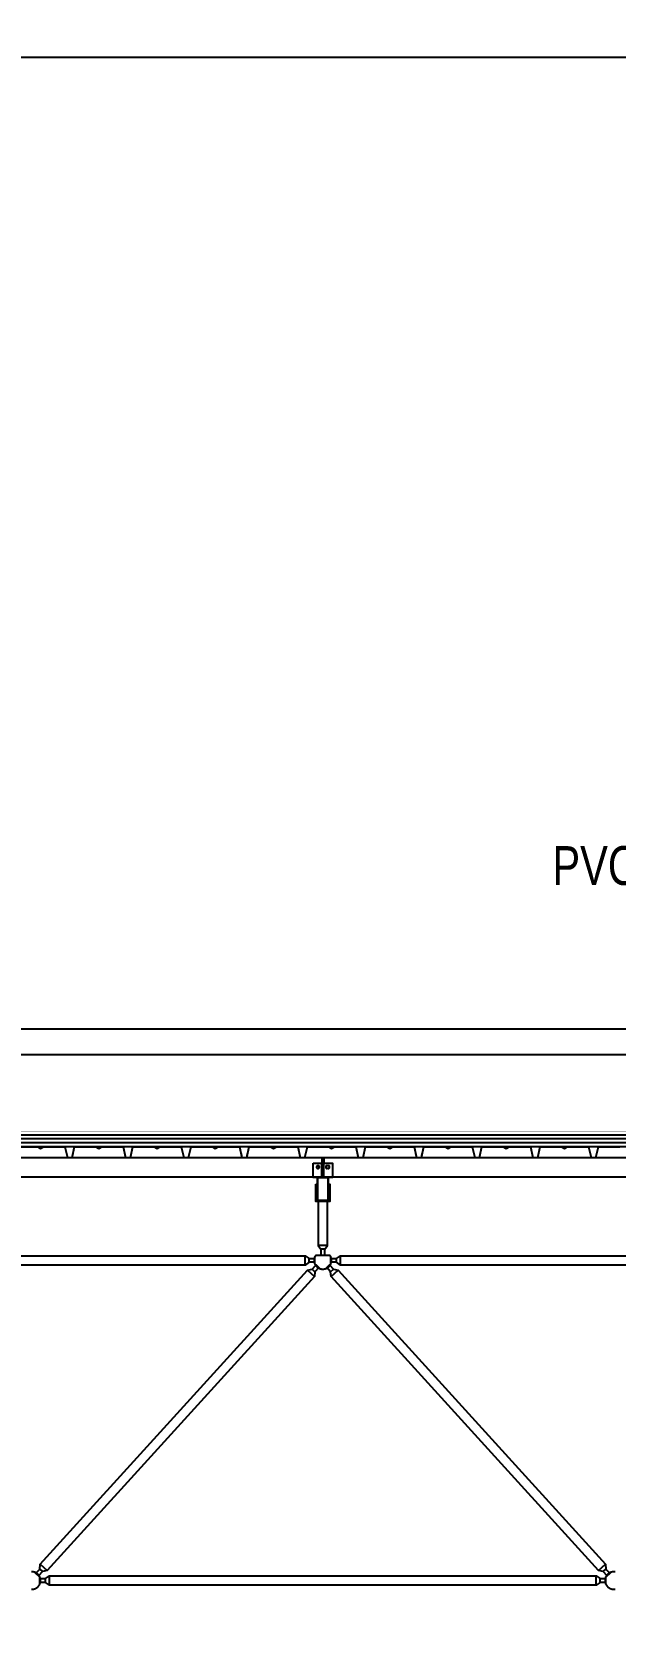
# Model space of a CAD drawing. Header units: centimetres. Extents: x 26569 to 160723, y -3143 to 14565.
# Drawn here: x 112408 to 112708, y -1002 to -180 of the extents above; entities that cross this region are included whole.
import ezdxf
from ezdxf import colors
from ezdxf.entities.mleader import LeaderData, LeaderLine
from ezdxf.math import Vec2, Vec3

# ---------------------------------------------------------------- set-up
doc = ezdxf.new("R2010")
doc.units = ezdxf.units.CM
doc.header["$LTSCALE"] = 100
doc.linetypes.add('HIDDEN', pattern=[9.525, 6.35, -3.175])
for name, color, linetype in [('A-ANNO-DIMS', 187, 'Continuous'), ('A-ELEV-02', 253, 'Continuous'), ('A-ELEV-04', 250, 'Continuous'), ('A-WALL-INSL', 249, 'Continuous'), ('A-WALL-SNWPNL', 200, 'Continuous'), ('S-STEL', 3, 'Continuous')]:
    doc.layers.add(name, color=color, linetype=linetype)
doc.styles.add('Fields_100', font='act_simplex.shx', dxfattribs={"width": 0.8, "height": 20})
doc.linetypes.add('BATTING', pattern='A,0.00254,-2.54,[134,ltypeshp.shx,S=2.54,R=0,X=-2.54,Y=0],-5.08,[134,ltypeshp.shx,S=2.54,R=180,X=2.54,Y=0],-2.54', length=10.16254)
doc.dimstyles.new('FIELDS_100', dxfattribs={"dimscale": 0, "dimtxt": 20, "dimasz": 5, "dimexe": 5, "dimexo": 5, "dimgap": 5, "dimtad": 0, "dimdec": 0, "dimzin": 0, "dimdsep": 46, "dimtxsty": 'Fields_100', "dimblk": 'DOT', "dimcen": 0.09, "dimclrt": 50, "dimadec": 0, "dimazin": 0, "dimtfac": 1, "dimtdec": 0, "dimtix": 1, "dimtofl": 0, "dimtmove": 1, "dimatfit": 3, "dimfxl": 5, "dimfxlon": 1, "dimtolj": 1, "dimtzin": 0, "dimarcsym": 0})

# ---------------------------------------------------------------- blocks, each defined once
blk = doc.blocks.new('_Dot')
at = {"color": 0, "linetype": 'ByBlock', "lineweight": -2}
blk.add_line((-0.5, 0), (-1, 0), dxfattribs=at)
at = {"color": 0, "linetype": 'ByBlock', "const_width": 0.5}
blk.add_lwpolyline([(-0.25, 0, 1), (0.25, 0, 1)], format="xyb", close=True, dxfattribs=at)
blk = doc.blocks.new('*D477')
at = {"layer": 'A-ANNO-DIMS', "color": 0, "lineweight": -2, "transparency": 16777216}
for p, q in [((112107.73, -198.45), (112107.73, -188.45)), ((113807.73, -198.45), (113807.73, -188.45)), ((112112.73, -193.45), (112926.06, -193.45)), ((113802.73, -193.45), (112989.4, -193.45))]:
    blk.add_line(p, q, dxfattribs=at)
at = {"layer": 'DEFPOINTS', "color": 0, "transparency": 16777216}
for p in [(113807.73, -193.45), (112107.73, -1038.45), (113807.73, -1038.45)]:
    blk.add_point(p, dxfattribs=at)
at = {"layer": 'A-ANNO-DIMS', "color": 0, "lineweight": -2, "transparency": 16777216, "xscale": 5, "yscale": 5, "zscale": 5, "rotation": 180}
blk.add_blockref('_Dot', (112107.73, -193.45), dxfattribs=at)
at = {"layer": 'A-ANNO-DIMS', "color": 0, "lineweight": -2, "transparency": 16777216, "xscale": 5, "yscale": 5, "zscale": 5}
blk.add_blockref('_Dot', (113807.73, -193.45), dxfattribs=at)
at = {"layer": 'A-ANNO-DIMS', "color": 50, "transparency": 16777216, "insert": (112957.73, -193.45), "char_height": 20, "attachment_point": 5, "style": 'Fields_100'}
blk.add_mtext('\\A1;1700', dxfattribs=at)

msp = doc.modelspace()

# ---------------------------------------------------------------- linework, layer by layer
at = {"layer": 'A-ELEV-02'}
for points in [[(104855.23, -760.44), (113852.73, -760.44)], [(112557.23, -760.44), (112557.23, -763.44)], [(112558.23, -760.44), (112558.23, -763.44)], [(104855.23, -770.44), (113852.73, -770.44)], [(112552.73, -770.44), (112562.73, -770.44)], [(112559.93, -764.74), (112559.91, -764.74), (112559.9, -764.74), (112559.88, -764.75), (112559.87, -764.75), (112559.85, -764.75), (112559.83, -764.75), (112559.82, -764.75), (112559.8, -764.76), (112559.79, -764.76), (112559.77, -764.76), (112559.75, -764.77), (112559.74, -764.77), (112559.72, -764.78), (112559.7, -764.78), (112559.69, -764.79), (112559.67, -764.79), (112559.66, -764.8), (112559.64, -764.81), (112559.62, -764.81), (112559.61, -764.82), (112559.59, -764.83), (112559.58, -764.84), (112559.56, -764.85), (112559.55, -764.86), (112559.53, -764.87), (112559.52, -764.88), (112559.5, -764.89), (112559.49, -764.9), (112559.47, -764.91), (112559.46, -764.92), (112559.45, -764.94), (112559.43, -764.95), (112559.42, -764.96), (112559.41, -764.98), (112559.4, -764.99), (112559.39, -765), (112559.38, -765.02), (112559.36, -765.03), (112559.35, -765.05), (112559.34, -765.06), (112559.33, -765.08), (112559.33, -765.09), (112559.32, -765.11), (112559.31, -765.12), (112559.3, -765.14), (112559.29, -765.15), (112559.29, -765.17), (112559.28, -765.19), (112559.27, -765.2), (112559.27, -765.22), (112559.26, -765.23), (112559.26, -765.25), (112559.25, -765.27), (112559.25, -765.28), (112559.24, -765.3), (112559.24, -765.32), (112559.24, -765.33), (112559.24, -765.35), (112559.23, -765.36), (112559.23, -765.38), (112559.23, -765.4), (112559.23, -765.41), (112559.23, -765.43), (112559.23, -765.44), (112559.23, -765.46), (112559.23, -765.48), (112559.23, -765.49), (112559.23, -765.51), (112559.23, -765.52), (112559.24, -765.54), (112559.24, -765.55), (112559.24, -765.57), (112559.24, -765.59), (112559.25, -765.6), (112559.25, -765.62), (112559.26, -765.64), (112559.26, -765.65), (112559.27, -765.67), (112559.27, -765.69), (112559.28, -765.7), (112559.29, -765.72), (112559.29, -765.73), (112559.3, -765.75), (112559.31, -765.77), (112559.32, -765.78), (112559.33, -765.8), (112559.33, -765.81), (112559.34, -765.83), (112559.35, -765.84), (112559.36, -765.86), (112559.38, -765.87), (112559.39, -765.89), (112559.4, -765.9), (112559.41, -765.91), (112559.42, -765.93), (112559.43, -765.94), (112559.45, -765.95), (112559.46, -765.96), (112559.47, -765.98), (112559.49, -765.99), (112559.5, -766), (112559.52, -766.01), (112559.53, -766.02), (112559.55, -766.03), (112559.56, -766.04), (112559.58, -766.05), (112559.59, -766.06), (112559.61, -766.07), (112559.62, -766.07), (112559.64, -766.08), (112559.66, -766.09), (112559.67, -766.09), (112559.69, -766.1), (112559.7, -766.11), (112559.72, -766.11), (112559.74, -766.12), (112559.75, -766.12), (112559.77, -766.13), (112559.79, -766.13), (112559.8, -766.13), (112559.82, -766.13), (112559.83, -766.14), (112559.85, -766.14), (112559.87, -766.14), (112559.88, -766.14), (112559.9, -766.14), (112559.91, -766.14), (112559.93, -766.14)], [(112560.53, -764.74), (112559.93, -764.74)], [(112560.53, -766.14), (112559.93, -766.14)], [(112560.53, -766.14), (112560.55, -766.14), (112560.56, -766.14), (112560.58, -766.14), (112560.59, -766.14), (112560.61, -766.14), (112560.62, -766.14), (112560.64, -766.13), (112560.66, -766.13), (112560.67, -766.13), (112560.69, -766.13), (112560.71, -766.12), (112560.72, -766.12), (112560.74, -766.11), (112560.76, -766.11), (112560.77, -766.1), (112560.79, -766.09), (112560.8, -766.09), (112560.82, -766.08), (112560.84, -766.07), (112560.85, -766.07), (112560.87, -766.06), (112560.88, -766.05), (112560.9, -766.04), (112560.91, -766.03), (112560.93, -766.02), (112560.94, -766.01), (112560.96, -766), (112560.97, -765.99), (112560.98, -765.98), (112561, -765.96), (112561.01, -765.95), (112561.02, -765.94), (112561.04, -765.93), (112561.05, -765.91), (112561.06, -765.9), (112561.07, -765.89), (112561.08, -765.87), (112561.1, -765.86), (112561.11, -765.84), (112561.12, -765.83), (112561.13, -765.81), (112561.13, -765.8), (112561.14, -765.78), (112561.15, -765.77), (112561.16, -765.75), (112561.17, -765.73), (112561.17, -765.72), (112561.18, -765.7), (112561.19, -765.69), (112561.19, -765.67), (112561.2, -765.65), (112561.2, -765.64), (112561.21, -765.62), (112561.21, -765.6), (112561.21, -765.59), (112561.22, -765.57), (112561.22, -765.55), (112561.22, -765.54), (112561.23, -765.52), (112561.23, -765.51), (112561.23, -765.49), (112561.23, -765.48), (112561.23, -765.46), (112561.23, -765.44), (112561.23, -765.43), (112561.23, -765.41), (112561.23, -765.4), (112561.23, -765.38), (112561.23, -765.36), (112561.22, -765.35), (112561.22, -765.33), (112561.22, -765.32), (112561.21, -765.3), (112561.21, -765.28), (112561.21, -765.27), (112561.2, -765.25), (112561.2, -765.23), (112561.19, -765.22), (112561.19, -765.2), (112561.18, -765.19), (112561.17, -765.17), (112561.17, -765.15), (112561.16, -765.14), (112561.15, -765.12), (112561.14, -765.11), (112561.13, -765.09), (112561.13, -765.08), (112561.12, -765.06), (112561.11, -765.05), (112561.1, -765.03), (112561.08, -765.02), (112561.07, -765), (112561.06, -764.99), (112561.05, -764.98), (112561.04, -764.96), (112561.02, -764.95), (112561.01, -764.94), (112561, -764.92), (112560.98, -764.91), (112560.97, -764.9), (112560.96, -764.89), (112560.94, -764.88), (112560.93, -764.87), (112560.91, -764.86), (112560.9, -764.85), (112560.88, -764.84), (112560.87, -764.83), (112560.85, -764.82), (112560.84, -764.81), (112560.82, -764.81), (112560.8, -764.8), (112560.79, -764.79), (112560.77, -764.79), (112560.76, -764.78), (112560.74, -764.78), (112560.72, -764.77), (112560.71, -764.77), (112560.69, -764.76), (112560.67, -764.76), (112560.66, -764.76), (112560.64, -764.75), (112560.62, -764.75), (112560.61, -764.75), (112560.59, -764.75), (112560.58, -764.75), (112560.56, -764.74), (112560.55, -764.74), (112560.53, -764.74)], [(112554.13, -776.04), (112554.63, -776.04)], [(112554.13, -777.44), (112554.63, -777.44)], [(112560.83, -776.04), (112561.33, -776.04)], [(112560.83, -777.44), (112561.33, -777.44)], [(112555.31, -783.24), (112555.31, -805.84), (112556.73, -807.84), (112556.73, -810.84)], [(112558.73, -810.84), (112558.73, -807.84), (112560.14, -805.84), (112560.14, -783.24)], [(112261.83, -812.54), (112264.83, -812.54), (112266.83, -811.13), (112548.63, -811.13), (112550.63, -812.54), (112553.63, -812.54)], [(112548.63, -815.96), (112548.63, -811.13)], [(112550.63, -814.54), (112550.63, -812.54)], [(112554.13, -810.84), (112554.04, -810.96), (112553.96, -811.09), (112553.88, -811.22), (112553.8, -811.35), (112553.73, -811.48), (112553.66, -811.62), (112553.6, -811.76), (112553.54, -811.91), (112553.48, -812.05), (112553.46, -812.13), (112553.43, -812.2), (112553.41, -812.28), (112553.39, -812.36), (112553.37, -812.43), (112553.35, -812.51), (112553.33, -812.59), (112553.32, -812.67), (112553.3, -812.74), (112553.29, -812.82), (112553.28, -812.9), (112553.27, -812.98), (112553.26, -813.06), (112553.25, -813.14), (112553.24, -813.22), (112553.24, -813.3), (112553.23, -813.38), (112553.23, -813.46), (112553.23, -813.54), (112553.23, -813.62), (112553.23, -813.7), (112553.24, -813.78), (112553.24, -813.86), (112553.25, -813.94), (112553.25, -814.01), (112553.26, -814.09), (112553.27, -814.17), (112553.29, -814.25), (112553.31, -814.4), (112553.35, -814.56), (112553.38, -814.71), (112553.43, -814.86), (112553.47, -815), (112553.52, -815.14), (112553.58, -815.29), (112553.64, -815.42), (112553.71, -815.56), (112553.77, -815.69), (112553.85, -815.82), (112553.93, -815.95), (112554.01, -816.07), (112554.1, -816.2), (112554.19, -816.32), (112554.29, -816.44), (112554.39, -816.56), (112554.5, -816.68), (112554.55, -816.73), (112554.61, -816.79), (112554.67, -816.84), (112554.73, -816.9), (112554.79, -816.95), (112554.85, -817), (112554.91, -817.05), (112554.97, -817.1), (112555.03, -817.15), (112555.1, -817.19), (112555.16, -817.24), (112555.23, -817.29), (112555.3, -817.33), (112555.36, -817.37), (112555.43, -817.41), (112555.5, -817.45), (112555.57, -817.49), (112555.64, -817.53), (112555.71, -817.57), (112555.78, -817.6), (112555.86, -817.64), (112555.93, -817.67), (112556, -817.7), (112556.08, -817.73), (112556.15, -817.76), (112556.22, -817.78), (112556.3, -817.81), (112556.37, -817.83), (112556.52, -817.88), (112556.67, -817.92), (112556.83, -817.95), (112556.98, -817.98), (112557.13, -818), (112557.28, -818.02), (112557.43, -818.03), (112557.58, -818.04), (112557.73, -818.04), (112557.88, -818.04), (112558.03, -818.03), (112558.18, -818.02), (112558.33, -818), (112558.48, -817.98), (112558.63, -817.95), (112558.79, -817.92), (112558.94, -817.88), (112559.09, -817.83), (112559.16, -817.81), (112559.24, -817.78), (112559.31, -817.76), (112559.38, -817.73), (112559.46, -817.7), (112559.53, -817.67), (112559.6, -817.64), (112559.68, -817.6), (112559.75, -817.57), (112559.82, -817.53), (112559.89, -817.49), (112559.96, -817.45), (112560.03, -817.41), (112560.1, -817.37), (112560.16, -817.33), (112560.23, -817.29), (112560.3, -817.24), (112560.36, -817.19), (112560.43, -817.15), (112560.49, -817.1), (112560.55, -817.05), (112560.61, -817), (112560.67, -816.95), (112560.73, -816.9), (112560.79, -816.84), (112560.85, -816.79), (112560.91, -816.73), (112560.96, -816.68), (112561.07, -816.56), (112561.17, -816.44), (112561.27, -816.32), (112561.36, -816.2), (112561.45, -816.07), (112561.53, -815.95), (112561.61, -815.82), (112561.69, -815.69), (112561.75, -815.56), (112561.82, -815.42), (112561.88, -815.29), (112561.94, -815.14), (112561.99, -815), (112562.03, -814.86), (112562.08, -814.71), (112562.11, -814.56), (112562.15, -814.4), (112562.17, -814.25), (112562.19, -814.17), (112562.2, -814.09), (112562.21, -814.01), (112562.21, -813.94), (112562.22, -813.86), (112562.22, -813.78), (112562.23, -813.7), (112562.23, -813.62), (112562.23, -813.54), (112562.23, -813.46), (112562.23, -813.38), (112562.22, -813.3), (112562.22, -813.22), (112562.21, -813.14), (112562.2, -813.06), (112562.19, -812.98), (112562.18, -812.9), (112562.17, -812.82), (112562.16, -812.74), (112562.14, -812.67), (112562.13, -812.59), (112562.11, -812.51), (112562.09, -812.43), (112562.07, -812.36), (112562.05, -812.28), (112562.03, -812.2), (112562, -812.13), (112561.98, -812.05), (112561.92, -811.91), (112561.86, -811.76), (112561.8, -811.62), (112561.73, -811.48), (112561.66, -811.35), (112561.58, -811.22), (112561.5, -811.09), (112561.42, -810.96), (112561.33, -810.84)], [(112553.63, -815.4), (112553.63, -811.69)], [(112554.13, -810.84), (112561.33, -810.84)], [(112560.14, -805.84), (112555.31, -805.84)], [(112558.73, -807.84), (112556.73, -807.84)], [(112561.83, -812.54), (112564.83, -812.54), (112566.83, -811.13), (112848.63, -811.13), (112850.63, -812.54), (112853.63, -812.54)], [(112561.83, -815.4), (112561.83, -811.69)], [(112564.83, -814.54), (112564.83, -812.54)], [(112566.83, -815.96), (112566.83, -811.13)], [(112553.63, -814.54), (112550.63, -814.54), (112548.63, -815.96), (112266.83, -815.96), (112264.83, -814.54), (112261.83, -814.54)], [(112549.82, -818.65), (112553.4, -821.9)], [(112552.21, -818.12), (112553.69, -819.47)], [(112553.6, -815.33), (112556.34, -817.83)], [(112559.12, -817.83), (112561.86, -815.33)], [(112561.77, -819.47), (112563.25, -818.12)], [(112853.63, -814.54), (112850.63, -814.54), (112848.63, -815.96), (112566.83, -815.96), (112564.83, -814.54), (112561.83, -814.54)], [(112562.06, -821.9), (112565.64, -818.65)], [(112407.63, -983.04), (112407.73, -983.04), (112407.83, -983.04), (112407.93, -983.04), (112408.03, -983.03), (112408.13, -983.03), (112408.24, -983.02), (112408.34, -983), (112408.44, -982.99), (112408.55, -982.97), (112408.65, -982.95), (112408.76, -982.92), (112408.86, -982.9), (112408.97, -982.87), (112409.07, -982.84), (112409.18, -982.8), (112409.28, -982.77), (112409.39, -982.73), (112409.49, -982.69), (112409.59, -982.64), (112409.7, -982.59), (112409.8, -982.54), (112409.9, -982.49), (112410, -982.43), (112410.1, -982.37), (112410.19, -982.31), (112410.29, -982.25), (112410.38, -982.18), (112410.48, -982.11), (112410.57, -982.04), (112410.66, -981.96), (112410.74, -981.89), (112410.83, -981.81), (112410.91, -981.73), (112410.99, -981.64), (112411.07, -981.56), (112411.15, -981.47), (112411.22, -981.38), (112411.3, -981.29), (112411.37, -981.2), (112411.43, -981.1), (112411.5, -981.01), (112411.56, -980.91), (112411.62, -980.81), (112411.67, -980.71), (112411.73, -980.61), (112411.78, -980.51), (112411.83, -980.41), (112411.87, -980.3), (112411.91, -980.2), (112411.95, -980.1), (112411.99, -979.99), (112412.02, -979.89), (112412.06, -979.78), (112412.08, -979.68), (112412.11, -979.57), (112412.13, -979.47), (112412.15, -979.36), (112412.17, -979.26), (112412.19, -979.15), (112412.2, -979.05), (112412.21, -978.95), (112412.22, -978.85), (112412.23, -978.74), (112412.23, -978.64), (112412.23, -978.54), (112412.23, -978.44), (112412.23, -978.34), (112412.22, -978.24), (112412.21, -978.14), (112412.2, -978.04), (112412.19, -977.93), (112412.17, -977.83), (112412.15, -977.72), (112412.13, -977.62), (112412.11, -977.52), (112412.08, -977.41), (112412.06, -977.31), (112412.02, -977.2), (112411.99, -977.1), (112411.95, -976.99), (112411.91, -976.89), (112411.87, -976.78), (112411.83, -976.68), (112411.78, -976.58), (112411.73, -976.48), (112411.67, -976.38), (112411.62, -976.28), (112411.56, -976.18), (112411.5, -976.08), (112411.43, -975.99), (112411.37, -975.89), (112411.3, -975.8), (112411.22, -975.71), (112411.15, -975.62), (112411.07, -975.53), (112410.99, -975.45), (112410.91, -975.36), (112410.83, -975.28), (112410.74, -975.2), (112410.66, -975.12), (112410.57, -975.05), (112410.48, -974.98), (112410.38, -974.91), (112410.29, -974.84), (112410.19, -974.78), (112410.1, -974.72), (112410, -974.66), (112409.9, -974.6), (112409.8, -974.55), (112409.7, -974.5), (112409.59, -974.45), (112409.49, -974.4), (112409.39, -974.36), (112409.28, -974.32), (112409.18, -974.28), (112409.07, -974.25), (112408.97, -974.22), (112408.86, -974.19), (112408.76, -974.16), (112408.65, -974.14), (112408.55, -974.12), (112408.44, -974.1), (112408.34, -974.09), (112408.24, -974.07), (112408.13, -974.06), (112408.03, -974.05), (112407.93, -974.05), (112407.83, -974.04), (112407.73, -974.04), (112407.63, -974.04)], [(112409.12, -974.26), (112411.86, -976.76)], [(112411.77, -972.62), (112413.25, -973.96)], [(112411.83, -977.54), (112414.83, -977.54), (112416.83, -976.13), (112698.63, -976.13), (112700.63, -977.54), (112703.63, -977.54)], [(112411.83, -980.4), (112411.83, -976.69)], [(112412.06, -970.19), (112415.64, -973.43)], [(112416.83, -980.96), (112416.83, -976.13)], [(112698.63, -980.96), (112698.63, -976.13)], [(112699.82, -973.43), (112703.4, -970.19)], [(112702.21, -973.96), (112703.69, -972.62)], [(112708.44, -974.1), (112708.34, -974.09), (112708.24, -974.07), (112708.13, -974.06), (112708.03, -974.05), (112707.93, -974.05), (112707.83, -974.04), (112707.73, -974.04), (112707.63, -974.04), (112707.53, -974.05), (112707.43, -974.05), (112707.33, -974.06), (112707.22, -974.07), (112707.12, -974.09), (112707.02, -974.1), (112706.91, -974.12), (112706.81, -974.14), (112706.7, -974.16), (112706.6, -974.19), (112706.49, -974.22), (112706.39, -974.25), (112706.28, -974.28), (112706.18, -974.32), (112706.07, -974.36), (112705.97, -974.4), (112705.87, -974.45), (112705.76, -974.5), (112705.66, -974.55), (112705.56, -974.6), (112705.46, -974.66), (112705.36, -974.72), (112705.27, -974.78), (112705.17, -974.84), (112705.08, -974.91), (112704.98, -974.98), (112704.89, -975.05), (112704.8, -975.12), (112704.72, -975.2), (112704.63, -975.28), (112704.55, -975.36), (112704.47, -975.45), (112704.39, -975.53), (112704.31, -975.62), (112704.24, -975.71), (112704.16, -975.8), (112704.09, -975.89), (112704.03, -975.99), (112703.96, -976.08), (112703.9, -976.18), (112703.84, -976.28), (112703.79, -976.38), (112703.73, -976.48), (112703.68, -976.58), (112703.63, -976.68), (112703.59, -976.78), (112703.55, -976.89), (112703.51, -976.99), (112703.47, -977.1), (112703.44, -977.2), (112703.4, -977.31), (112703.37, -977.41), (112703.35, -977.52), (112703.33, -977.62), (112703.31, -977.72), (112703.29, -977.83), (112703.27, -977.93), (112703.26, -978.04), (112703.25, -978.14), (112703.24, -978.24), (112703.23, -978.34), (112703.23, -978.44), (112703.23, -978.54), (112703.23, -978.64), (112703.23, -978.74), (112703.24, -978.85), (112703.25, -978.95), (112703.26, -979.05), (112703.27, -979.15), (112703.29, -979.26), (112703.31, -979.36), (112703.33, -979.47), (112703.35, -979.57), (112703.37, -979.68), (112703.4, -979.78), (112703.44, -979.89), (112703.47, -979.99), (112703.51, -980.1), (112703.55, -980.2), (112703.59, -980.3), (112703.63, -980.41), (112703.68, -980.51), (112703.73, -980.61), (112703.79, -980.71), (112703.84, -980.81), (112703.9, -980.91), (112703.96, -981.01), (112704.03, -981.1), (112704.09, -981.2), (112704.16, -981.29), (112704.24, -981.38), (112704.31, -981.47), (112704.39, -981.56), (112704.47, -981.64), (112704.55, -981.73), (112704.63, -981.81), (112704.72, -981.89), (112704.8, -981.96), (112704.89, -982.04), (112704.98, -982.11), (112705.08, -982.18), (112705.17, -982.25), (112705.27, -982.31), (112705.36, -982.37), (112705.46, -982.43), (112705.56, -982.49), (112705.66, -982.54), (112705.76, -982.59), (112705.87, -982.64), (112705.97, -982.69), (112706.07, -982.73), (112706.18, -982.77), (112706.28, -982.8), (112706.39, -982.84), (112706.49, -982.87), (112706.6, -982.9), (112706.7, -982.92), (112706.81, -982.95), (112706.91, -982.97), (112707.02, -982.99), (112707.12, -983), (112707.22, -983.02), (112707.33, -983.03), (112707.43, -983.03), (112707.53, -983.04), (112707.63, -983.04), (112707.73, -983.04), (112707.83, -983.04), (112707.93, -983.04), (112708.03, -983.03), (112708.13, -983.03), (112708.24, -983.02), (112708.34, -983), (112708.44, -982.99)], [(112703.6, -976.76), (112706.34, -974.26)], [(112703.63, -980.4), (112703.63, -976.69)], [(112703.63, -979.54), (112700.63, -979.54), (112698.63, -980.96), (112416.83, -980.96), (112414.83, -979.54), (112411.83, -979.54)], [(112414.83, -979.54), (112414.83, -977.54)], [(112700.63, -979.54), (112700.63, -977.54)]]:
    msp.add_lwpolyline(points, dxfattribs=at)
for points in [[(112552.73, -763.44), (112562.73, -763.44), (112562.73, -770.74), (112552.73, -770.74)], [(112555.93, -765.44), (112555.93, -765.43), (112555.93, -765.41), (112555.93, -765.4), (112555.93, -765.38), (112555.93, -765.36), (112555.92, -765.35), (112555.92, -765.33), (112555.92, -765.32), (112555.91, -765.3), (112555.91, -765.28), (112555.91, -765.27), (112555.9, -765.25), (112555.9, -765.23), (112555.89, -765.22), (112555.89, -765.2), (112555.88, -765.19), (112555.87, -765.17), (112555.87, -765.15), (112555.86, -765.14), (112555.85, -765.12), (112555.84, -765.11), (112555.83, -765.09), (112555.83, -765.08), (112555.82, -765.06), (112555.81, -765.05), (112555.8, -765.03), (112555.78, -765.02), (112555.77, -765), (112555.76, -764.99), (112555.75, -764.98), (112555.74, -764.96), (112555.72, -764.95), (112555.71, -764.94), (112555.7, -764.92), (112555.68, -764.91), (112555.67, -764.9), (112555.66, -764.89), (112555.64, -764.88), (112555.63, -764.87), (112555.61, -764.86), (112555.6, -764.85), (112555.58, -764.84), (112555.57, -764.83), (112555.55, -764.82), (112555.54, -764.81), (112555.52, -764.81), (112555.5, -764.8), (112555.49, -764.79), (112555.47, -764.79), (112555.46, -764.78), (112555.44, -764.78), (112555.42, -764.77), (112555.41, -764.77), (112555.39, -764.76), (112555.37, -764.76), (112555.36, -764.76), (112555.34, -764.75), (112555.32, -764.75), (112555.31, -764.75), (112555.29, -764.75), (112555.28, -764.75), (112555.26, -764.74), (112555.25, -764.74), (112555.23, -764.74), (112555.21, -764.74), (112555.2, -764.74), (112555.18, -764.75), (112555.17, -764.75), (112555.15, -764.75), (112555.13, -764.75), (112555.12, -764.75), (112555.1, -764.76), (112555.09, -764.76), (112555.07, -764.76), (112555.05, -764.77), (112555.04, -764.77), (112555.02, -764.78), (112555, -764.78), (112554.99, -764.79), (112554.97, -764.79), (112554.96, -764.8), (112554.94, -764.81), (112554.92, -764.81), (112554.91, -764.82), (112554.89, -764.83), (112554.88, -764.84), (112554.86, -764.85), (112554.85, -764.86), (112554.83, -764.87), (112554.82, -764.88), (112554.8, -764.89), (112554.79, -764.9), (112554.77, -764.91), (112554.76, -764.92), (112554.75, -764.94), (112554.73, -764.95), (112554.72, -764.96), (112554.71, -764.98), (112554.7, -764.99), (112554.69, -765), (112554.68, -765.02), (112554.66, -765.03), (112554.65, -765.05), (112554.64, -765.06), (112554.63, -765.08), (112554.63, -765.09), (112554.62, -765.11), (112554.61, -765.12), (112554.6, -765.14), (112554.59, -765.15), (112554.59, -765.17), (112554.58, -765.19), (112554.57, -765.2), (112554.57, -765.22), (112554.56, -765.23), (112554.56, -765.25), (112554.55, -765.27), (112554.55, -765.28), (112554.54, -765.3), (112554.54, -765.32), (112554.54, -765.33), (112554.54, -765.35), (112554.53, -765.36), (112554.53, -765.38), (112554.53, -765.4), (112554.53, -765.41), (112554.53, -765.43), (112554.53, -765.44), (112554.53, -765.46), (112554.53, -765.48), (112554.53, -765.49), (112554.53, -765.51), (112554.53, -765.52), (112554.54, -765.54), (112554.54, -765.55), (112554.54, -765.57), (112554.54, -765.59), (112554.55, -765.6), (112554.55, -765.62), (112554.56, -765.64), (112554.56, -765.65), (112554.57, -765.67), (112554.57, -765.69), (112554.58, -765.7), (112554.59, -765.72), (112554.59, -765.73), (112554.6, -765.75), (112554.61, -765.77), (112554.62, -765.78), (112554.63, -765.8), (112554.63, -765.81), (112554.64, -765.83), (112554.65, -765.84), (112554.66, -765.86), (112554.68, -765.87), (112554.69, -765.89), (112554.7, -765.9), (112554.71, -765.91), (112554.72, -765.93), (112554.73, -765.94), (112554.75, -765.95), (112554.76, -765.96), (112554.77, -765.98), (112554.79, -765.99), (112554.8, -766), (112554.82, -766.01), (112554.83, -766.02), (112554.85, -766.03), (112554.86, -766.04), (112554.88, -766.05), (112554.89, -766.06), (112554.91, -766.07), (112554.92, -766.07), (112554.94, -766.08), (112554.96, -766.09), (112554.97, -766.09), (112554.99, -766.1), (112555, -766.11), (112555.02, -766.11), (112555.04, -766.12), (112555.05, -766.12), (112555.07, -766.13), (112555.09, -766.13), (112555.1, -766.13), (112555.12, -766.13), (112555.13, -766.14), (112555.15, -766.14), (112555.17, -766.14), (112555.18, -766.14), (112555.2, -766.14), (112555.21, -766.14), (112555.23, -766.14), (112555.25, -766.14), (112555.26, -766.14), (112555.28, -766.14), (112555.29, -766.14), (112555.31, -766.14), (112555.32, -766.14), (112555.34, -766.13), (112555.36, -766.13), (112555.37, -766.13), (112555.39, -766.13), (112555.41, -766.12), (112555.42, -766.12), (112555.44, -766.11), (112555.46, -766.11), (112555.47, -766.1), (112555.49, -766.09), (112555.5, -766.09), (112555.52, -766.08), (112555.54, -766.07), (112555.55, -766.07), (112555.57, -766.06), (112555.58, -766.05), (112555.6, -766.04), (112555.61, -766.03), (112555.63, -766.02), (112555.64, -766.01), (112555.66, -766), (112555.67, -765.99), (112555.68, -765.98), (112555.7, -765.96), (112555.71, -765.95), (112555.72, -765.94), (112555.74, -765.93), (112555.75, -765.91), (112555.76, -765.9), (112555.77, -765.89), (112555.78, -765.87), (112555.8, -765.86), (112555.81, -765.84), (112555.82, -765.83), (112555.83, -765.81), (112555.83, -765.8), (112555.84, -765.78), (112555.85, -765.77), (112555.86, -765.75), (112555.87, -765.73), (112555.87, -765.72), (112555.88, -765.7), (112555.89, -765.69), (112555.89, -765.67), (112555.9, -765.65), (112555.9, -765.64), (112555.91, -765.62), (112555.91, -765.6), (112555.91, -765.59), (112555.92, -765.57), (112555.92, -765.55), (112555.92, -765.54), (112555.93, -765.52), (112555.93, -765.51), (112555.93, -765.49), (112555.93, -765.48), (112555.93, -765.46)], [(112554.13, -774.24), (112554.63, -774.24), (112554.63, -782.74), (112560.83, -782.74), (112560.83, -774.24), (112561.33, -774.24), (112561.33, -783.24), (112554.13, -783.24)], [(112409.75, -974.84), (112411.77, -972.62), (112412.06, -970.19), (112549.82, -818.65), (112552.21, -818.12), (112554.23, -815.9), (112555.71, -817.25), (112553.69, -819.47), (112553.4, -821.9), (112415.64, -973.43), (112413.25, -973.96), (112411.23, -976.18)], [(112704.23, -976.18), (112702.21, -973.96), (112699.82, -973.43), (112562.06, -821.9), (112561.77, -819.47), (112559.75, -817.25), (112561.23, -815.9), (112563.25, -818.12), (112565.64, -818.65), (112703.4, -970.19), (112703.69, -972.62), (112705.71, -974.84)]]:
    msp.add_lwpolyline(points, close=True, dxfattribs=at)
at = {"layer": 'A-ELEV-02', "linetype": 'HIDDEN', "ltscale": 0.1}
for points in [[(112557.23, -770.44), (112557.23, -763.44)], [(112558.23, -770.44), (112558.23, -763.44)]]:
    msp.add_lwpolyline(points, dxfattribs=at)
at = {"layer": 'A-ELEV-04'}
for p, q in [((122968.28, -694.3), (103052.48, -694.3)), ((104871.32, -707.43), (122929.69, -707.43))]:
    msp.add_line(p, q, dxfattribs=at)
at = {"layer": 'A-WALL-INSL', "ltscale": 0.002, "const_width": 0.2}
msp.add_lwpolyline([(122937.73, -746.94), (104865.23, -746.94)], dxfattribs=at)
at = {"layer": 'A-WALL-INSL', "linetype": 'BATTING', "ltscale": 0.002}
for points in [[(122937.73, -748.94), (104865.23, -748.94)], [(122937.73, -752.94), (104865.23, -752.94)]]:
    msp.add_lwpolyline(points, dxfattribs=at)
at = {"layer": 'A-WALL-INSL', "ltscale": 0.002}
for points in [[(122937.73, -750.94), (104865.23, -750.94)], [(122937.73, -754.94), (104865.23, -754.94)]]:
    msp.add_lwpolyline(points, dxfattribs=at)
at = {"layer": 'A-WALL-SNWPNL', "ltscale": 100}
for points in [[(112399.77, -754.94), (112410.77, -754.94), (112412.27, -755.94), (112413.77, -754.94), (112424.77, -754.94), (112426.02, -760.44), (112428.52, -760.44), (112428.96, -758.49)], [(112425.57, -758.49), (112426.02, -760.44), (112428.52, -760.44), (112429.77, -754.94), (112440.77, -754.94), (112442.27, -755.94), (112443.77, -754.94), (112454.77, -754.94), (112456.02, -760.44), (112458.52, -760.44), (112459.77, -754.94), (112470.77, -754.94), (112472.27, -755.94), (112473.77, -754.94), (112484.77, -754.94), (112486.02, -760.44), (112488.52, -760.44), (112489.77, -754.94), (112500.77, -754.94), (112502.27, -755.94), (112503.77, -754.94), (112514.77, -754.94), (112516.02, -760.44), (112518.52, -760.44), (112518.96, -758.49)], [(112515.57, -758.49), (112516.02, -760.44), (112518.52, -760.44), (112519.77, -754.94), (112530.77, -754.94), (112532.27, -755.94), (112533.77, -754.94), (112544.77, -754.94), (112546.02, -760.44), (112548.52, -760.44), (112549.77, -754.94), (112560.77, -754.94), (112562.27, -755.94), (112563.77, -754.94), (112574.77, -754.94), (112576.02, -760.44), (112578.52, -760.44), (112579.77, -754.94), (112590.77, -754.94), (112592.27, -755.94), (112593.77, -754.94), (112604.77, -754.94), (112606.02, -760.44), (112608.52, -760.44), (112608.96, -758.49)], [(112605.57, -758.49), (112606.02, -760.44), (112608.52, -760.44), (112609.77, -754.94), (112620.77, -754.94), (112622.27, -755.94), (112623.77, -754.94), (112634.77, -754.94), (112636.02, -760.44), (112638.52, -760.44), (112639.77, -754.94), (112650.77, -754.94), (112652.27, -755.94), (112653.77, -754.94), (112664.77, -754.94), (112666.02, -760.44), (112668.52, -760.44), (112669.77, -754.94), (112680.77, -754.94), (112682.27, -755.94), (112683.77, -754.94), (112694.77, -754.94), (112696.02, -760.44), (112698.52, -760.44), (112698.96, -758.49)], [(112695.57, -758.49), (112696.02, -760.44), (112698.52, -760.44), (112699.77, -754.94), (112710.77, -754.94)]]:
    msp.add_lwpolyline(points, dxfattribs=at)
at = {"layer": 'S-STEL'}
msp.add_lwpolyline([(112560.73, -782.74), (112560.73, -770.74), (112554.73, -770.74), (112554.73, -782.74)], dxfattribs=at)
msp.add_lwpolyline([(112560.43, -771.04), (112555.03, -771.04), (112555.03, -782.44), (112560.43, -782.44)], close=True, dxfattribs=at)

# ---------------------------------------------------------------- dimensions: what is measured, and where the dimension line sits
at = {"layer": 'A-ANNO-DIMS'}
dim = msp.add_linear_dim(base=(113807.73, -193.45), p1=(112107.73, -1038.45), p2=(113807.73, -1038.45), dimstyle='FIELDS_100', override={"dimscale": 1}, dxfattribs=at)
dim.commit()
dim.dimension.update_dxf_attribs({"geometry": '*D477', "text_midpoint": (112957.73, -193.45)})

# ---------------------------------------------------------------- leaders
ml = msp.add_multileader_mtext('Standard', dxfattribs=at)
ml.set_content('PVC MEMBRAN + PIR SANDWICH ÇATI PANELİ 8cm', color=50, style='Fields_100')
ml.set_leader_properties(color=256)
ml.set_arrow_properties(name='DOT')
ml.build(insert=Vec2(0, 0))
ml.multileader.update_dxf_attribs({"dogleg_length": 10, "arrow_head_size": 6})
ctx = ml.context
ctx.base_point, ctx.char_height, ctx.arrow_head_size, ctx.landing_gap_size, ctx.plane_origin = Vec3(112564.71, -611.92), 20, 6, 10, Vec3(113675.62, -656.66)
ctx.text_align_type = 2
notes = []
notes.append((ctx, [(0, (1, 1, 0), (113220.99, -611.92), (-1, 0), 10, [(0, [(113220.99, -758.39)], 0, [])])]))
ctx.mtext.insert, ctx.mtext.alignment, ctx.mtext.flow_direction = Vec3(113200.99, -600.02), 3, 5
for ctx, leaders in notes:
    for number, flags, end, landing, length, lines in leaders:
        leader = LeaderData()
        leader.index, (leader.has_last_leader_line, leader.has_dogleg_vector, leader.attachment_direction) = number, flags
        leader.last_leader_point, leader.dogleg_vector, leader.dogleg_length = Vec3(end), Vec3(landing), length
        for number, points, colour, breaks in lines:
            line = LeaderLine()
            line.index, line.vertices, line.color, line.breaks = number, Vec3.list(points), colors.encode_raw_color(colour), breaks
            leader.lines.append(line)
        ctx.leaders.append(leader)

doc.saveas('drawing.dxf')
